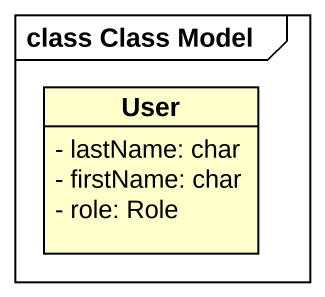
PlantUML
@startuml
mainframe class Class Model
hide circle
hide empty members
skinparam classAttributeIconSize 0
class User {
  - lastName: char
  - firstName: char
  - role: Role
}
@enduml
